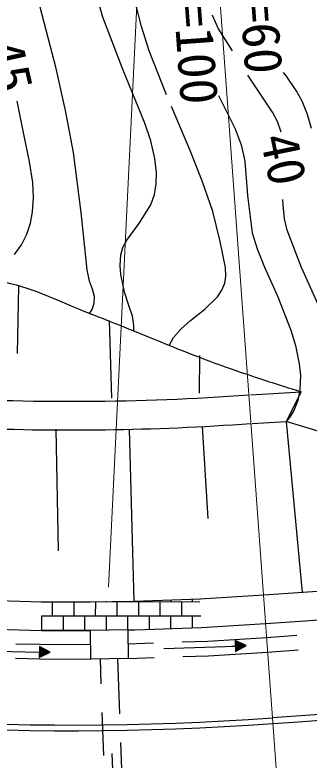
# Model space of a CAD drawing. Units: millimetres, scale not verified. Extents: x 40001 to 680016, y 20000 to 470150.
# Drawn here: x 438970 to 449221, y 266072 to 292082 of the extents above; entities that cross this region are included whole.
import ezdxf
from ezdxf.enums import TextEntityAlignment as Align

# ---------------------------------------------------------------- set-up
doc = ezdxf.new("R2010")
doc.units = ezdxf.units.MM
doc.header["$LTSCALE"] = 1000.02
doc.layers.add('M-BGD', color=7, linetype='Continuous', lineweight=25)
doc.layers.add('M-STR-HTXT', color=7, linetype='Continuous', lineweight=13)
doc.styles.add('ＭＳ ゴシック', font='')
doc.styles.get('ＭＳ ゴシック').set_extended_font_data('MS Gothic')

msp = doc.modelspace()

# ---------------------------------------------------------------- linework, layer by layer
at = {"layer": 'M-BGD'}
for p, q in [((442035, 292008), (441817, 292757)), ((442035, 292008), (441817, 292757)), ((440402, 290216), (439855, 292351)), ((440402, 290216), (439855, 292351)), ((443377, 291674), (443156, 292536)), ((443377, 291674), (443156, 292536)), ((442717, 290214), (442035, 292008)), ((442717, 290214), (442035, 292008)), ((445858, 292063), (445857, 292067)), ((445858, 292063), (445857, 292067)), ((446068, 291598), (445858, 292063)), ((446068, 291598), (445858, 292063)), ((443652, 290824), (443377, 291674)), ((443652, 290824), (443377, 291674)), ((446549, 290824), (446068, 291598)), ((446549, 290824), (446068, 291598)), ((444254, 289293), (443652, 290824)), ((444254, 289293), (443652, 290824)), ((440730, 288750), (440402, 290216)), ((440730, 288750), (440402, 290216)), ((443503, 288301), (442717, 290214)), ((443503, 288301), (442717, 290214)), ((448429, 289940), (448331, 290068)), ((448429, 289940), (448331, 290068)), ((447941, 288689), (447081, 289977)), ((447941, 288689), (447081, 289977)), ((448769, 289448), (448429, 289940)), ((448769, 289448), (448429, 289940)), ((446061, 289267), (446650, 288105)), ((446061, 289267), (446650, 288105)), ((448978, 289069), (448769, 289448)), ((448978, 289069), (448769, 289448)), ((439300, 287801), (439053, 289068)), ((439300, 287801), (439053, 289068)), ((449169, 288605), (448978, 289069)), ((449169, 288605), (448978, 289069)), ((441006, 287274), (440730, 288750)), ((441006, 287274), (440730, 288750)), ((445097, 287290), (444421, 288881)), ((445097, 287290), (444421, 288881)), ((448119, 288360), (447941, 288689)), ((448119, 288360), (447941, 288689)), ((449304, 288122), (449169, 288605)), ((449304, 288122), (449169, 288605)), ((443706, 287681), (443503, 288301)), ((443706, 287681), (443503, 288301)), ((448247, 287991), (448119, 288360)), ((448247, 287991), (448119, 288360)), ((446650, 288105), (446849, 287545)), ((446650, 288105), (446849, 287545)), ((439470, 287022), (439300, 287801)), ((439470, 287022), (439300, 287801)), ((443846, 287070), (443706, 287681)), ((443846, 287070), (443706, 287681)), ((446849, 287545), (446988, 286971)), ((446849, 287545), (446988, 286971)), ((441280, 285189), (441006, 287274)), ((441280, 285189), (441006, 287274)), ((445505, 286259), (445097, 287290)), ((445505, 286259), (445097, 287290)), ((439589, 286230), (439470, 287022)), ((439589, 286230), (439470, 287022)), ((443899, 286573), (443846, 287070)), ((443899, 286573), (443846, 287070)), ((446988, 286971), (447078, 285775)), ((446988, 286971), (447078, 285775)), ((443891, 286186), (443899, 286573)), ((443891, 286186), (443899, 286573)), ((439614, 285713), (439589, 286230)), ((439614, 285713), (439589, 286230)), ((443830, 285812), (443891, 286186)), ((443830, 285812), (443891, 286186)), ((445863, 285215), (445505, 286259)), ((445863, 285215), (445505, 286259)), ((439584, 285207), (439614, 285713)), ((439584, 285207), (439614, 285713)), ((443711, 285453), (443830, 285812)), ((443711, 285453), (443830, 285812)), ((447078, 285775), (447236, 284474)), ((447078, 285775), (447236, 284474)), ((448315, 285454), (448310, 285633)), ((448315, 285454), (448310, 285633)), ((443289, 284793), (443711, 285453)), ((443289, 284793), (443711, 285453)), ((448367, 284960), (448315, 285454)), ((448367, 284960), (448315, 285454)), ((439511, 284809), (439584, 285207)), ((439511, 284809), (439584, 285207)), ((441487, 283184), (441280, 285189)), ((441487, 283184), (441280, 285189)), ((446128, 284174), (445863, 285215)), ((446128, 284174), (445863, 285215)), ((439387, 284427), (439511, 284809)), ((439387, 284427), (439511, 284809)), ((448454, 284572), (448367, 284960)), ((448454, 284572), (448367, 284960)), ((442866, 284222), (443289, 284793)), ((442866, 284222), (443289, 284793)), ((448962, 283262), (448454, 284572)), ((448962, 283262), (448454, 284572)), ((439197, 284058), (439387, 284427)), ((439197, 284058), (439387, 284427)), ((447236, 284474), (447408, 283920)), ((447236, 284474), (447408, 283920)), ((438950, 283721), (439197, 284058)), ((438950, 283721), (439197, 284058)), ((442736, 283961), (442866, 284222)), ((442736, 283961), (442866, 284222)), ((446310, 283261), (446128, 284174)), ((446310, 283261), (446128, 284174)), ((442665, 283708), (442736, 283961)), ((442665, 283708), (442736, 283961)), ((447408, 283920), (447672, 283273)), ((447408, 283920), (447672, 283273)), ((442635, 283318), (442665, 283708)), ((442635, 283318), (442665, 283708)), ((442659, 283015), (442635, 283318)), ((442659, 283015), (442635, 283318)), ((446324, 282966), (446310, 283261)), ((446324, 282966), (446310, 283261)), ((447672, 283273), (448133, 282238)), ((447672, 283273), (448133, 282238)), ((449537, 281973), (448962, 283262)), ((449537, 281973), (448962, 283262)), ((441573, 282788), (441487, 283184)), ((441573, 282788), (441487, 283184)), ((442794, 282400), (442659, 283015)), ((442794, 282400), (442659, 283015)), ((441679, 282514), (441573, 282788)), ((441679, 282514), (441573, 282788)), ((446288, 282721), (446324, 282966)), ((446288, 282721), (446324, 282966)), ((439092, 282613), (439048, 280269)), ((441738, 282256), (441679, 282514)), ((441738, 282256), (441679, 282514)), ((446026, 282238), (446185, 282469)), ((446026, 282238), (446185, 282469)), ((446185, 282469), (446288, 282721)), ((446185, 282469), (446288, 282721)), ((441732, 282020), (441738, 282256)), ((441732, 282020), (441738, 282256)), ((442954, 281899), (442794, 282400)), ((442954, 281899), (442794, 282400)), ((445592, 281816), (446026, 282238)), ((445592, 281816), (446026, 282238)), ((448133, 282238), (448586, 281078)), ((448133, 282238), (448586, 281078)), ((441664, 281804), (441732, 282020)), ((441664, 281804), (441732, 282020)), ((441571, 281656), (441664, 281804)), ((441571, 281656), (441664, 281804)), ((443063, 281569), (442954, 281899)), ((443063, 281569), (442954, 281899)), ((445090, 281411), (445592, 281816)), ((445090, 281411), (445592, 281816)), ((443119, 281240), (443063, 281569)), ((443119, 281240), (443063, 281569)), ((442349, 278704), (442264, 281418)), ((443110, 281047), (443119, 281240)), ((443110, 281047), (443119, 281240)), ((444769, 281129), (445090, 281411)), ((444769, 281129), (445090, 281411)), ((444494, 280820), (444769, 281129)), ((444494, 280820), (444769, 281129)), ((448586, 281078), (448748, 280542)), ((448586, 281078), (448748, 280542)), ((444340, 280545), (444494, 280820)), ((444340, 280545), (444494, 280820)), ((448748, 280542), (448880, 279908)), ((448748, 280542), (448880, 279908)), ((445399, 280195), (445390, 278882)), ((448880, 279908), (448919, 279496)), ((448880, 279908), (448919, 279496)), ((448919, 279496), (448902, 279002)), ((448919, 279496), (448902, 279002)), ((447177, 278823), (448951, 278921)), ((448951, 278921), (448423, 277890)), ((448890, 278939), (448827, 278626)), ((448890, 278939), (448827, 278626)), ((448902, 279002), (448890, 278939)), ((448902, 279002), (448890, 278939)), ((448827, 278626), (448689, 278274)), ((448827, 278626), (448689, 278274)), ((448689, 278274), (448541, 278027)), ((448689, 278274), (448541, 278027)), ((447232, 277825), (448423, 277890)), ((448541, 278027), (448423, 277890)), ((448541, 278027), (448423, 277890)), ((453160, 276431), (448423, 277890)), ((448991, 271927), (448436, 277891)), ((440401, 277619), (440480, 273372)), ((443124, 271620), (442959, 277619)), ((445492, 277715), (445696, 274503)), ((449007, 271928), (451770, 272140)), ((445410, 271702), (447642, 271838)), ((447637, 271838), (449018, 271928)), ((437202, 271672), (439922, 271601)), ((439898, 271601), (441604, 271598)), ((445417, 271590), (439898, 271601)), ((440273, 271601), (440272, 271101)), ((440648, 271606), (440648, 271600)), ((441023, 271599), (441022, 271099)), ((441398, 271610), (441398, 271598)), ((441604, 271598), (443115, 271620)), ((441773, 271598), (441772, 271098)), ((442148, 271615), (442148, 271597)), ((442523, 271596), (442522, 271096)), ((442898, 271619), (442898, 271595)), ((443115, 271620), (445435, 271704)), ((443273, 271595), (443272, 271095)), ((443648, 271639), (443648, 271594)), ((444023, 271593), (444022, 271093)), ((444398, 271666), (444398, 271592)), ((444773, 271592), (444772, 271092)), ((445148, 271693), (445148, 271591)), ((439897, 271101), (439896, 270601)), ((445448, 271090), (439897, 271101)), ((440647, 271100), (440646, 270600)), ((441397, 271098), (441396, 270598)), ((442147, 271097), (442146, 270606)), ((442897, 271095), (442896, 270618)), ((443647, 271094), (443646, 270643)), ((444397, 271092), (444396, 270668)), ((445147, 271091), (445146, 270693)), ((441602, 270598), (439896, 270601)), ((442909, 270618), (441602, 270598)), ((442909, 270618), (441602, 270598)), ((441611, 269598), (441602, 270598)), ((442924, 269618), (442915, 270618)), ((447742, 270341), (445694, 270215)), ((447029, 270066), (446649, 270241)), ((446649, 270241), (446661, 269866)), ((448797, 270415), (447742, 270341)), ((439838, 270102), (439003, 270124)), ((439821, 270032), (439814, 269657)), ((439820, 269982), (439920, 269980)), ((440193, 269837), (439821, 270032)), ((439821, 270019), (439846, 270019)), ((439821, 270007), (439871, 270006)), ((439821, 269994), (439896, 269993)), ((441613, 270098), (439838, 270102)), ((443801, 270149), (442907, 270118)), ((444156, 269972), (446655, 270054)), ((445694, 270215), (444800, 270184)), ((446530, 270049), (446655, 270054)), ((446649, 270228), (446674, 270229)), ((446649, 270216), (446699, 270218)), ((446650, 270203), (446725, 270206)), ((446650, 270191), (446750, 270194)), ((446651, 270178), (446776, 270183)), ((446651, 270166), (446801, 270171)), ((446651, 270153), (446826, 270159)), ((446652, 270141), (446852, 270148)), ((446652, 270128), (446877, 270136)), ((446653, 270116), (446903, 270124)), ((446653, 270103), (446928, 270113)), ((446653, 270091), (446953, 270101)), ((446654, 270079), (446979, 270089)), ((446654, 270066), (447004, 270077)), ((446655, 270054), (447029, 270066)), ((446655, 270041), (447005, 270052)), ((446656, 270029), (446980, 270039)), ((446656, 270016), (446956, 270026)), ((446656, 270004), (446931, 270013)), ((446657, 269991), (446907, 269999)), ((446657, 269979), (446882, 269986)), ((446661, 269866), (447029, 270066)), ((437318, 269893), (439818, 269844)), ((439693, 269847), (439818, 269844)), ((439814, 269657), (440193, 269837)), ((439815, 269719), (439940, 269717)), ((439816, 269782), (440066, 269777)), ((439816, 269769), (440041, 269765)), ((439816, 269757), (440016, 269753)), ((439816, 269744), (439991, 269741)), ((439816, 269732), (439965, 269729)), ((439817, 269832), (440167, 269825)), ((439817, 269819), (440142, 269813)), ((439817, 269807), (440117, 269801)), ((439817, 269794), (440092, 269789)), ((439818, 269882), (440118, 269876)), ((439818, 269869), (440143, 269863)), ((439818, 269857), (440168, 269850)), ((439818, 269844), (440193, 269837)), ((439819, 269932), (440019, 269928)), ((439819, 269919), (440044, 269915)), ((439819, 269907), (440069, 269902)), ((439819, 269894), (440094, 269889)), ((439820, 269969), (439945, 269967)), ((439820, 269957), (439970, 269954)), ((439820, 269944), (439995, 269941)), ((445718, 269715), (447775, 269842)), ((446658, 269966), (446857, 269973)), ((446658, 269954), (446833, 269959)), ((446658, 269941), (446808, 269946)), ((446659, 269929), (446784, 269933)), ((446659, 269916), (446759, 269919)), ((446660, 269904), (446735, 269906)), ((446660, 269891), (446710, 269893)), ((446660, 269879), (446685, 269879)), ((447775, 269842), (448836, 269916)), ((438990, 269624), (439831, 269602)), ((439814, 269669), (439839, 269669)), ((439815, 269707), (439915, 269705)), ((439815, 269694), (439890, 269693)), ((439815, 269682), (439865, 269681)), ((439831, 269602), (441611, 269598)), ((442924, 269618), (441611, 269598)), ((441979, 268735), (441949, 269603)), ((442549, 269608), (442615, 267685)), ((442924, 269618), (443821, 269649)), ((444821, 269684), (445718, 269715)), ((442064, 266236), (442013, 267735)), ((442649, 266685), (442701, 265186)), ((442345, 266308), (442443, 263810))]:
    msp.add_line(p, q, dxfattribs=at)
for points in [[(482653, 273833), (478518, 272822), (474705, 271910), (470124, 270867), (466184, 270038), (462686, 269361), (458162, 268603), (454722, 268134), (451710, 267819), (447942, 267548)], [(447703, 270840), (449084, 270931), (451847, 271143), (454618, 271450), (457645, 271856), (460698, 272363), (462073, 272600), (463569, 272898), (466133, 273388)], [(428102, 271492), (430539, 271194), (431620, 271068), (434107, 270849), (437176, 270673), (439896, 270601), (441602, 270598)], [(442909, 270618), (443151, 270621), (445471, 270704), (447703, 270840)]]:
    msp.add_lwpolyline(points, dxfattribs=at)
for centre, radius, start, end in [((440969, 363348), 106802, 243.86457, 243.86457), ((440971, 363347), 106802, 243.86457, 243.86457), ((440969, 363348), 106502, 243.89208, 243.89208), ((440971, 363347), 106502, 243.89208, 243.89208), ((440934, 363846), 85252, 266.46658, 274.16226), ((440971, 363347), 96252, 242.04183, 274.16226), ((440971, 363347), 96052, 242.04183, 274.16226), ((440934, 363846), 86252, 267.41626, 274.16226), ((440971, 363347), 103502, 247.56827, 272.20774), ((440971, 363347), 104002, 247.56827, 273.10025)]:
    msp.add_arc(centre, radius, start, end, dxfattribs=at)
for points, knots in [([(441571, 281656), (440520, 282065), (439936, 282408), (438818, 282698), (438382, 282811), (438127, 282895), (437677, 282867), (436938, 282820), (436557, 282414), (436094, 281895)], [0, 0, 0, 0, 1, 1, 1, 2, 2, 2, 3, 3, 3, 3]), ([(443110, 281047), (442669, 281227), (442198, 281415), (441665, 281619), (441633, 281631), (441602, 281643), (441571, 281656)], [0, 0, 0, 0, 1, 1, 1, 2, 2, 2, 2]), ([(448951, 278921), (448046, 279194), (447802, 279281), (447071, 279526), (445990, 279888), (445164, 280210), (444340, 280545)], [0, 0, 0, 0, 1, 1, 1, 2, 2, 2, 2]), ([(447957, 267349), (450997, 267549), (451831, 267608), (454303, 267890), (456944, 268191), (458413, 268444), (461036, 268876), (462920, 269187), (463971, 269390), (465844, 269764), (467725, 270140), (468774, 270372), (470647, 270785), (474452, 271625), (476573, 272145), (480359, 273066), (481274, 273288), (481563, 273357), (482700, 273639)], [0, 0, 0, 0, 1, 1, 1, 2, 2, 2, 3, 3, 3, 4, 4, 4, 5, 5, 5, 6, 6, 6, 6])]:
    msp.add_open_spline(points, degree=3, knots=knots, dxfattribs=at)
msp.add_open_spline([(444340, 280545), (443939, 280707), (443539, 280873), (443110, 281047)], degree=3, dxfattribs=at)
at = {"layer": 'M-STR-HTXT'}
for p, q in [((442226, 272112), (443982, 308161)), ((448230, 263590), (446053, 293512))]:
    msp.add_line(p, q, dxfattribs=at)

# ---------------------------------------------------------------- texts
at = {"layer": 'M-BGD', "style": 'ＭＳ ゴシック'}
for s, rotation, p in [('45', 282.793, (437567, 290935)), ('40', 281.652, (447128, 287715))]:
    msp.add_text(s, height=1320, rotation=rotation, dxfattribs=at).set_placement(p, align=Align.BOTTOM_LEFT)
at = {"layer": 'M-STR-HTXT', "style": 'ＭＳ ゴシック'}
msp.add_text('A=60', height=1320, rotation=274.162, dxfattribs=at).set_placement((446352, 293534), align=Align.BOTTOM_LEFT)
msp.add_text('R=100', height=1320, rotation=274.162, dxfattribs=at).set_placement((445753, 293490), align=Align.TOP_LEFT)

doc.saveas('drawing.dxf')
